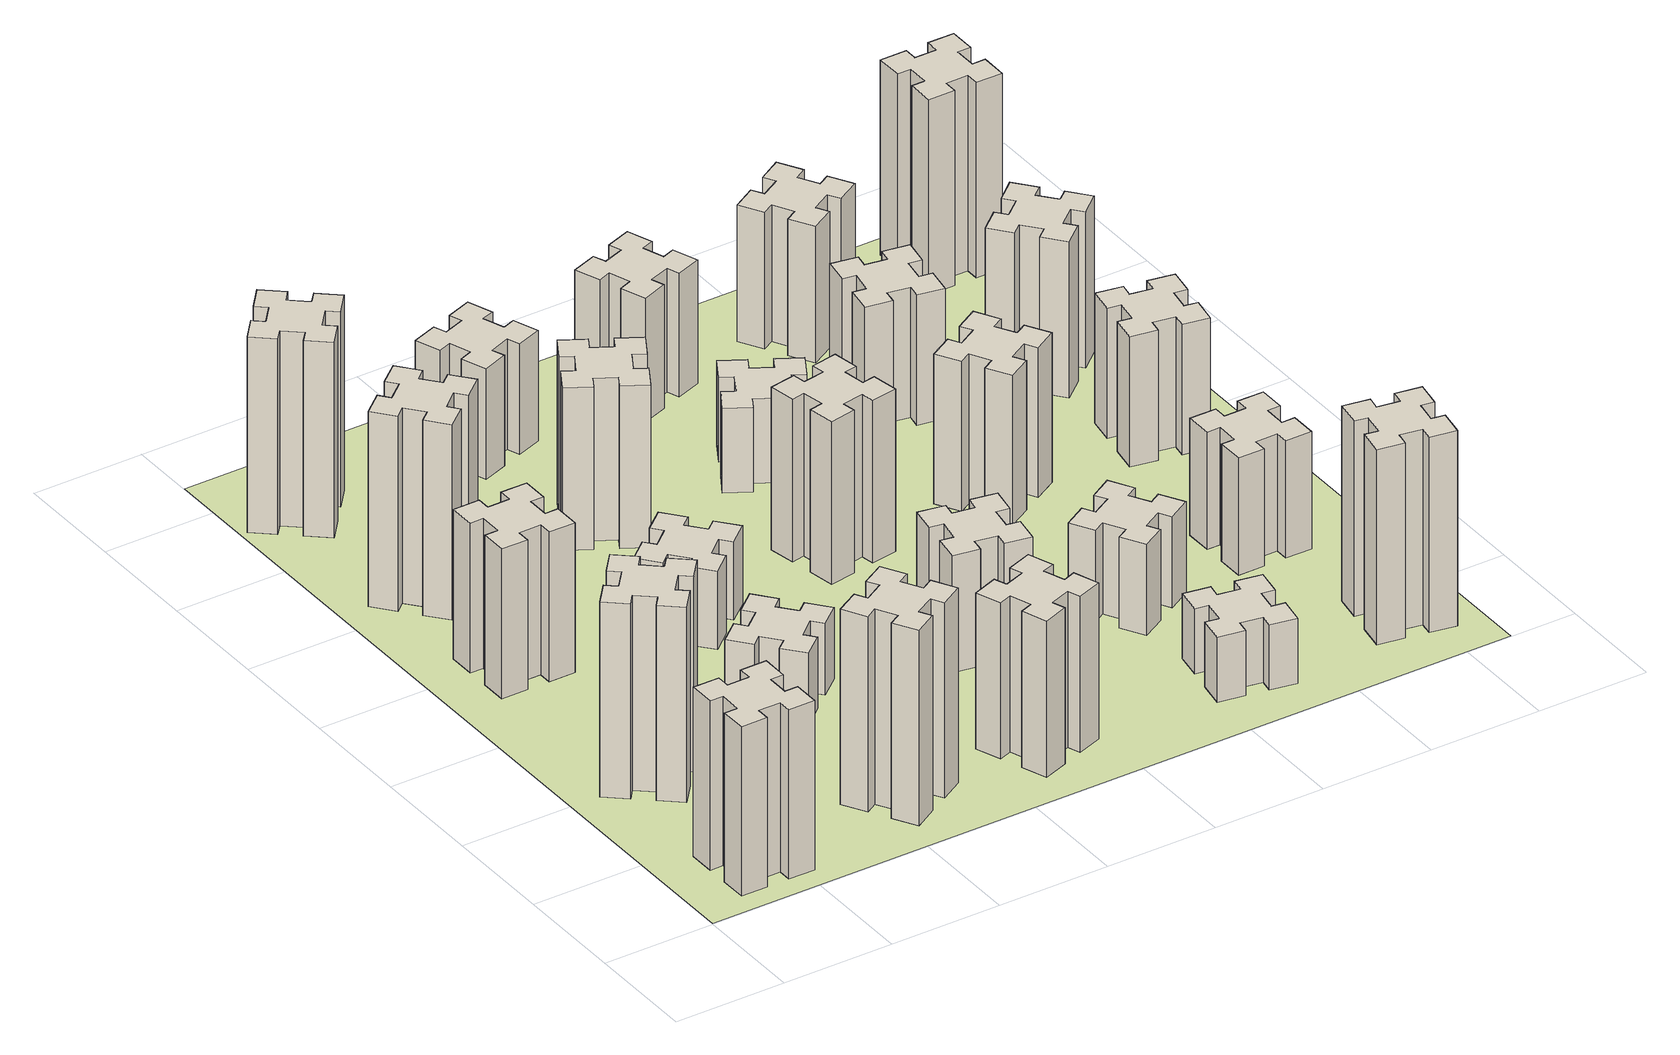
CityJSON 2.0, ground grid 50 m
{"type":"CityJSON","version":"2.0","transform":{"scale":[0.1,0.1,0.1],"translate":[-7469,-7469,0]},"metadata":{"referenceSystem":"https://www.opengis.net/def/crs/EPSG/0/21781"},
"CityObjects":{
"building1":{"type":"Building","attributes":{"class":"1000","function":"1000","usage":"1000","yearOfConstruction":2016,"roofType":"1000","measuredHeight":78,"storeysAboveGround":30,"storeysBelowGround":0},"geometry":[{"type":"Solid","lod":"1","boundaries":[[[[0,1,2,3,4,5,6,7,8,9,10,11,12,13,14,15,16,17,18,19]],[[17,16,20,21]],[[16,15,22,20]],[[15,14,23,22]],[[14,13,24,23]],[[13,12,25,24]],[[12,11,26,25]],[[11,10,27,26]],[[10,9,28,27]],[[9,8,29,28]],[[8,7,30,29]],[[7,6,31,30]],[[6,5,32,31]],[[5,4,33,32]],[[4,3,34,33]],[[3,2,35,34]],[[2,1,36,35]],[[1,0,37,36]],[[0,19,38,37]],[[19,18,39,38]],[[18,17,21,39]],[[24,25,26,27,28,29,30,31,32,33,34,35,36,37,38,39,21,20,22,23]]]]}]},
"building2":{"type":"Building","attributes":{"class":"1000","function":"1000","usage":"1000","yearOfConstruction":2016,"roofType":"1000","measuredHeight":90,"storeysAboveGround":30,"storeysBelowGround":0},"geometry":[{"type":"Solid","lod":"1","boundaries":[[[[40,41,42,43,44,45,46,47,48,49,50,51,52,53,54,55,56,57,58,59]],[[57,56,60,61]],[[56,55,62,60]],[[55,54,63,62]],[[54,53,64,63]],[[53,52,65,64]],[[52,51,66,65]],[[51,50,67,66]],[[50,49,68,67]],[[49,48,69,68]],[[48,47,70,69]],[[47,46,71,70]],[[46,45,72,71]],[[45,44,73,72]],[[44,43,74,73]],[[43,42,75,74]],[[42,41,76,75]],[[41,40,77,76]],[[40,59,78,77]],[[59,58,79,78]],[[58,57,61,79]],[[64,65,66,67,68,69,70,71,72,73,74,75,76,77,78,79,61,60,62,63]]]]}]},
"building3":{"type":"Building","attributes":{"class":"1000","function":"1000","usage":"1000","yearOfConstruction":2016,"roofType":"1000","measuredHeight":69,"storeysAboveGround":30,"storeysBelowGround":0},"geometry":[{"type":"Solid","lod":"1","boundaries":[[[[80,81,82,83,84,85,86,87,88,89,90,91,92,93,94,95,96,97,98,99]],[[97,96,100,101]],[[96,95,102,100]],[[95,94,103,102]],[[94,93,104,103]],[[93,92,105,104]],[[92,91,106,105]],[[91,90,107,106]],[[90,89,108,107]],[[89,88,109,108]],[[88,87,110,109]],[[87,86,111,110]],[[86,85,112,111]],[[85,84,113,112]],[[84,83,114,113]],[[83,82,115,114]],[[82,81,116,115]],[[81,80,117,116]],[[80,99,118,117]],[[99,98,119,118]],[[98,97,101,119]],[[104,105,106,107,108,109,110,111,112,113,114,115,116,117,118,119,101,100,102,103]]]]}]},
"building4":{"type":"Building","attributes":{"class":"1000","function":"1000","usage":"1000","yearOfConstruction":2016,"roofType":"1000","measuredHeight":90,"storeysAboveGround":30,"storeysBelowGround":0},"geometry":[{"type":"Solid","lod":"1","boundaries":[[[[120,121,122,123,124,125,126,127,128,129,130,131,132,133,134,135,136,137,138,139]],[[137,136,140,141]],[[136,135,142,140]],[[135,134,143,142]],[[134,133,144,143]],[[133,132,145,144]],[[132,131,146,145]],[[131,130,147,146]],[[130,129,148,147]],[[129,128,149,148]],[[128,127,150,149]],[[127,126,151,150]],[[126,125,152,151]],[[125,124,153,152]],[[124,123,154,153]],[[123,122,155,154]],[[122,121,156,155]],[[121,120,157,156]],[[120,139,158,157]],[[139,138,159,158]],[[138,137,141,159]],[[144,145,146,147,148,149,150,151,152,153,154,155,156,157,158,159,141,140,142,143]]]]}]},
"building5":{"type":"Building","attributes":{"class":"1000","function":"1000","usage":"1000","yearOfConstruction":2016,"roofType":"1000","measuredHeight":90,"storeysAboveGround":30,"storeysBelowGround":0},"geometry":[{"type":"Solid","lod":"1","boundaries":[[[[160,161,162,163,164,165,166,167,168,169,170,171,172,173,174,175,176,177,178,179]],[[177,176,180,181]],[[176,175,182,180]],[[175,174,183,182]],[[174,173,184,183]],[[173,172,185,184]],[[172,171,186,185]],[[171,170,187,186]],[[170,169,188,187]],[[169,168,189,188]],[[168,167,190,189]],[[167,166,191,190]],[[166,165,192,191]],[[165,164,193,192]],[[164,163,194,193]],[[163,162,195,194]],[[162,161,196,195]],[[161,160,197,196]],[[160,179,198,197]],[[179,178,199,198]],[[178,177,181,199]],[[184,185,186,187,188,189,190,191,192,193,194,195,196,197,198,199,181,180,182,183]]]]}]},
"building6":{"type":"Building","attributes":{"class":"1000","function":"1000","usage":"1000","yearOfConstruction":2016,"roofType":"1000","measuredHeight":90,"storeysAboveGround":30,"storeysBelowGround":0},"geometry":[{"type":"Solid","lod":"1","boundaries":[[[[200,201,202,203,204,205,206,207,208,209,210,211,212,213,214,215,216,217,218,219]],[[217,216,220,221]],[[216,215,222,220]],[[215,214,223,222]],[[214,213,224,223]],[[213,212,225,224]],[[212,211,226,225]],[[211,210,227,226]],[[210,209,228,227]],[[209,208,229,228]],[[208,207,230,229]],[[207,206,231,230]],[[206,205,232,231]],[[205,204,233,232]],[[204,203,234,233]],[[203,202,235,234]],[[202,201,236,235]],[[201,200,237,236]],[[200,219,238,237]],[[219,218,239,238]],[[218,217,221,239]],[[224,225,226,227,228,229,230,231,232,233,234,235,236,237,238,239,221,220,222,223]]]]}]},
"building7":{"type":"Building","attributes":{"class":"1000","function":"1000","usage":"1000","yearOfConstruction":2016,"roofType":"1000","measuredHeight":33,"storeysAboveGround":30,"storeysBelowGround":0},"geometry":[{"type":"Solid","lod":"1","boundaries":[[[[240,241,242,243,244,245,246,247,248,249,250,251,252,253,254,255,256,257,258,259]],[[257,256,260,261]],[[256,255,262,260]],[[255,254,263,262]],[[254,253,264,263]],[[253,252,265,264]],[[252,251,266,265]],[[251,250,267,266]],[[250,249,268,267]],[[249,248,269,268]],[[248,247,270,269]],[[247,246,271,270]],[[246,245,272,271]],[[245,244,273,272]],[[244,243,274,273]],[[243,242,275,274]],[[242,241,276,275]],[[241,240,277,276]],[[240,259,278,277]],[[259,258,279,278]],[[258,257,261,279]],[[264,265,266,267,268,269,270,271,272,273,274,275,276,277,278,279,261,260,262,263]]]]}]},
"building8":{"type":"Building","attributes":{"class":"1000","function":"1000","usage":"1000","yearOfConstruction":2016,"roofType":"1000","measuredHeight":36,"storeysAboveGround":30,"storeysBelowGround":0},"geometry":[{"type":"Solid","lod":"1","boundaries":[[[[280,281,282,283,284,285,286,287,288,289,290,291,292,293,294,295,296,297,298,299]],[[297,296,300,301]],[[296,295,302,300]],[[295,294,303,302]],[[294,293,304,303]],[[293,292,305,304]],[[292,291,306,305]],[[291,290,307,306]],[[290,289,308,307]],[[289,288,309,308]],[[288,287,310,309]],[[287,286,311,310]],[[286,285,312,311]],[[285,284,313,312]],[[284,283,314,313]],[[283,282,315,314]],[[282,281,316,315]],[[281,280,317,316]],[[280,299,318,317]],[[299,298,319,318]],[[298,297,301,319]],[[304,305,306,307,308,309,310,311,312,313,314,315,316,317,318,319,301,300,302,303]]]]}]},
"building9":{"type":"Building","attributes":{"class":"1000","function":"1000","usage":"1000","yearOfConstruction":2016,"roofType":"1000","measuredHeight":72,"storeysAboveGround":30,"storeysBelowGround":0},"geometry":[{"type":"Solid","lod":"1","boundaries":[[[[320,321,322,323,324,325,326,327,328,329,330,331,332,333,334,335,336,337,338,339]],[[337,336,340,341]],[[336,335,342,340]],[[335,334,343,342]],[[334,333,344,343]],[[333,332,345,344]],[[332,331,346,345]],[[331,330,347,346]],[[330,329,348,347]],[[329,328,349,348]],[[328,327,350,349]],[[327,326,351,350]],[[326,325,352,351]],[[325,324,353,352]],[[324,323,354,353]],[[323,322,355,354]],[[322,321,356,355]],[[321,320,357,356]],[[320,339,358,357]],[[339,338,359,358]],[[338,337,341,359]],[[344,345,346,347,348,349,350,351,352,353,354,355,356,357,358,359,341,340,342,343]]]]}]},
"building10":{"type":"Building","attributes":{"class":"1000","function":"1000","usage":"1000","yearOfConstruction":2016,"roofType":"1000","measuredHeight":75,"storeysAboveGround":30,"storeysBelowGround":0},"geometry":[{"type":"Solid","lod":"1","boundaries":[[[[360,361,362,363,364,365,366,367,368,369,370,371,372,373,374,375,376,377,378,379]],[[377,376,380,381]],[[376,375,382,380]],[[375,374,383,382]],[[374,373,384,383]],[[373,372,385,384]],[[372,371,386,385]],[[371,370,387,386]],[[370,369,388,387]],[[369,368,389,388]],[[368,367,390,389]],[[367,366,391,390]],[[366,365,392,391]],[[365,364,393,392]],[[364,363,394,393]],[[363,362,395,394]],[[362,361,396,395]],[[361,360,397,396]],[[360,379,398,397]],[[379,378,399,398]],[[378,377,381,399]],[[384,385,386,387,388,389,390,391,392,393,394,395,396,397,398,399,381,380,382,383]]]]}]},
"building11":{"type":"Building","attributes":{"class":"1000","function":"1000","usage":"1000","yearOfConstruction":2016,"roofType":"1000","measuredHeight":51,"storeysAboveGround":30,"storeysBelowGround":0},"geometry":[{"type":"Solid","lod":"1","boundaries":[[[[400,401,402,403,404,405,406,407,408,409,410,411,412,413,414,415,416,417,418,419]],[[417,416,420,421]],[[416,415,422,420]],[[415,414,423,422]],[[414,413,424,423]],[[413,412,425,424]],[[412,411,426,425]],[[411,410,427,426]],[[410,409,428,427]],[[409,408,429,428]],[[408,407,430,429]],[[407,406,431,430]],[[406,405,432,431]],[[405,404,433,432]],[[404,403,434,433]],[[403,402,435,434]],[[402,401,436,435]],[[401,400,437,436]],[[400,419,438,437]],[[419,418,439,438]],[[418,417,421,439]],[[424,425,426,427,428,429,430,431,432,433,434,435,436,437,438,439,421,420,422,423]]]]}]},
"building12":{"type":"Building","attributes":{"class":"1000","function":"1000","usage":"1000","yearOfConstruction":2016,"roofType":"1000","measuredHeight":54,"storeysAboveGround":30,"storeysBelowGround":0},"geometry":[{"type":"Solid","lod":"1","boundaries":[[[[440,441,442,443,444,445,446,447,448,449,450,451,452,453,454,455,456,457,458,459]],[[457,456,460,461]],[[456,455,462,460]],[[455,454,463,462]],[[454,453,464,463]],[[453,452,465,464]],[[452,451,466,465]],[[451,450,467,466]],[[450,449,468,467]],[[449,448,469,468]],[[448,447,470,469]],[[447,446,471,470]],[[446,445,472,471]],[[445,444,473,472]],[[444,443,474,473]],[[443,442,475,474]],[[442,441,476,475]],[[441,440,477,476]],[[440,459,478,477]],[[459,458,479,478]],[[458,457,461,479]],[[464,465,466,467,468,469,470,471,472,473,474,475,476,477,478,479,461,460,462,463]]]]}]},
"building13":{"type":"Building","attributes":{"class":"1000","function":"1000","usage":"1000","yearOfConstruction":2016,"roofType":"1000","measuredHeight":75,"storeysAboveGround":30,"storeysBelowGround":0},"geometry":[{"type":"Solid","lod":"1","boundaries":[[[[480,481,482,483,484,485,486,487,488,489,490,491,492,493,494,495,496,497,498,499]],[[497,496,500,501]],[[496,495,502,500]],[[495,494,503,502]],[[494,493,504,503]],[[493,492,505,504]],[[492,491,506,505]],[[491,490,507,506]],[[490,489,508,507]],[[489,488,509,508]],[[488,487,510,509]],[[487,486,511,510]],[[486,485,512,511]],[[485,484,513,512]],[[484,483,514,513]],[[483,482,515,514]],[[482,481,516,515]],[[481,480,517,516]],[[480,499,518,517]],[[499,498,519,518]],[[498,497,501,519]],[[504,505,506,507,508,509,510,511,512,513,514,515,516,517,518,519,501,500,502,503]]]]}]},
"building14":{"type":"Building","attributes":{"class":"1000","function":"1000","usage":"1000","yearOfConstruction":2016,"roofType":"1000","measuredHeight":39,"storeysAboveGround":30,"storeysBelowGround":0},"geometry":[{"type":"Solid","lod":"1","boundaries":[[[[520,521,522,523,524,525,526,527,528,529,530,531,532,533,534,535,536,537,538,539]],[[537,536,540,541]],[[536,535,542,540]],[[535,534,543,542]],[[534,533,544,543]],[[533,532,545,544]],[[532,531,546,545]],[[531,530,547,546]],[[530,529,548,547]],[[529,528,549,548]],[[528,527,550,549]],[[527,526,551,550]],[[526,525,552,551]],[[525,524,553,552]],[[524,523,554,553]],[[523,522,555,554]],[[522,521,556,555]],[[521,520,557,556]],[[520,539,558,557]],[[539,538,559,558]],[[538,537,541,559]],[[544,545,546,547,548,549,550,551,552,553,554,555,556,557,558,559,541,540,542,543]]]]}]},
"building15":{"type":"Building","attributes":{"class":"1000","function":"1000","usage":"1000","yearOfConstruction":2016,"roofType":"1000","measuredHeight":30,"storeysAboveGround":30,"storeysBelowGround":0},"geometry":[{"type":"Solid","lod":"1","boundaries":[[[[560,561,562,563,564,565,566,567,568,569,570,571,572,573,574,575,576,577,578,579]],[[577,576,580,581]],[[576,575,582,580]],[[575,574,583,582]],[[574,573,584,583]],[[573,572,585,584]],[[572,571,586,585]],[[571,570,587,586]],[[570,569,588,587]],[[569,568,589,588]],[[568,567,590,589]],[[567,566,591,590]],[[566,565,592,591]],[[565,564,593,592]],[[564,563,594,593]],[[563,562,595,594]],[[562,561,596,595]],[[561,560,597,596]],[[560,579,598,597]],[[579,578,599,598]],[[578,577,581,599]],[[584,585,586,587,588,589,590,591,592,593,594,595,596,597,598,599,581,580,582,583]]]]}]},
"building16":{"type":"Building","attributes":{"class":"1000","function":"1000","usage":"1000","yearOfConstruction":2016,"roofType":"1000","measuredHeight":57,"storeysAboveGround":30,"storeysBelowGround":0},"geometry":[{"type":"Solid","lod":"1","boundaries":[[[[600,601,602,603,604,605,606,607,608,609,610,611,612,613,614,615,616,617,618,619]],[[617,616,620,621]],[[616,615,622,620]],[[615,614,623,622]],[[614,613,624,623]],[[613,612,625,624]],[[612,611,626,625]],[[611,610,627,626]],[[610,609,628,627]],[[609,608,629,628]],[[608,607,630,629]],[[607,606,631,630]],[[606,605,632,631]],[[605,604,633,632]],[[604,603,634,633]],[[603,602,635,634]],[[602,601,636,635]],[[601,600,637,636]],[[600,619,638,637]],[[619,618,639,638]],[[618,617,621,639]],[[624,625,626,627,628,629,630,631,632,633,634,635,636,637,638,639,621,620,622,623]]]]}]},
"building17":{"type":"Building","attributes":{"class":"1000","function":"1000","usage":"1000","yearOfConstruction":2016,"roofType":"1000","measuredHeight":42,"storeysAboveGround":30,"storeysBelowGround":0},"geometry":[{"type":"Solid","lod":"1","boundaries":[[[[640,641,642,643,644,645,646,647,648,649,650,651,652,653,654,655,656,657,658,659]],[[657,656,660,661]],[[656,655,662,660]],[[655,654,663,662]],[[654,653,664,663]],[[653,652,665,664]],[[652,651,666,665]],[[651,650,667,666]],[[650,649,668,667]],[[649,648,669,668]],[[648,647,670,669]],[[647,646,671,670]],[[646,645,672,671]],[[645,644,673,672]],[[644,643,674,673]],[[643,642,675,674]],[[642,641,676,675]],[[641,640,677,676]],[[640,659,678,677]],[[659,658,679,678]],[[658,657,661,679]],[[664,665,666,667,668,669,670,671,672,673,674,675,676,677,678,679,661,660,662,663]]]]}]},
"building18":{"type":"Building","attributes":{"class":"1000","function":"1000","usage":"1000","yearOfConstruction":2016,"roofType":"1000","measuredHeight":69,"storeysAboveGround":30,"storeysBelowGround":0},"geometry":[{"type":"Solid","lod":"1","boundaries":[[[[680,681,682,683,684,685,686,687,688,689,690,691,692,693,694,695,696,697,698,699]],[[697,696,700,701]],[[696,695,702,700]],[[695,694,703,702]],[[694,693,704,703]],[[693,692,705,704]],[[692,691,706,705]],[[691,690,707,706]],[[690,689,708,707]],[[689,688,709,708]],[[688,687,710,709]],[[687,686,711,710]],[[686,685,712,711]],[[685,684,713,712]],[[684,683,714,713]],[[683,682,715,714]],[[682,681,716,715]],[[681,680,717,716]],[[680,699,718,717]],[[699,698,719,718]],[[698,697,701,719]],[[704,705,706,707,708,709,710,711,712,713,714,715,716,717,718,719,701,700,702,703]]]]}]},
"building19":{"type":"Building","attributes":{"class":"1000","function":"1000","usage":"1000","yearOfConstruction":2016,"roofType":"1000","measuredHeight":60,"storeysAboveGround":30,"storeysBelowGround":0},"geometry":[{"type":"Solid","lod":"1","boundaries":[[[[720,721,722,723,724,725,726,727,728,729,730,731,732,733,734,735,736,737,738,739]],[[737,736,740,741]],[[736,735,742,740]],[[735,734,743,742]],[[734,733,744,743]],[[733,732,745,744]],[[732,731,746,745]],[[731,730,747,746]],[[730,729,748,747]],[[729,728,749,748]],[[728,727,750,749]],[[727,726,751,750]],[[726,725,752,751]],[[725,724,753,752]],[[724,723,754,753]],[[723,722,755,754]],[[722,721,756,755]],[[721,720,757,756]],[[720,739,758,757]],[[739,738,759,758]],[[738,737,741,759]],[[744,745,746,747,748,749,750,751,752,753,754,755,756,757,758,759,741,740,742,743]]]]}]},
"building20":{"type":"Building","attributes":{"class":"1000","function":"1000","usage":"1000","yearOfConstruction":2016,"roofType":"1000","measuredHeight":90,"storeysAboveGround":30,"storeysBelowGround":0},"geometry":[{"type":"Solid","lod":"1","boundaries":[[[[760,761,762,763,764,765,766,767,768,769,770,771,772,773,774,775,776,777,778,779]],[[777,776,780,781]],[[776,775,782,780]],[[775,774,783,782]],[[774,773,784,783]],[[773,772,785,784]],[[772,771,786,785]],[[771,770,787,786]],[[770,769,788,787]],[[769,768,789,788]],[[768,767,790,789]],[[767,766,791,790]],[[766,765,792,791]],[[765,764,793,792]],[[764,763,794,793]],[[763,762,795,794]],[[762,761,796,795]],[[761,760,797,796]],[[760,779,798,797]],[[779,778,799,798]],[[778,777,781,799]],[[784,785,786,787,788,789,790,791,792,793,794,795,796,797,798,799,781,780,782,783]]]]}]},
"building21":{"type":"Building","attributes":{"class":"1000","function":"1000","usage":"1000","yearOfConstruction":2016,"roofType":"1000","measuredHeight":54,"storeysAboveGround":30,"storeysBelowGround":0},"geometry":[{"type":"Solid","lod":"1","boundaries":[[[[800,801,802,803,804,805,806,807,808,809,810,811,812,813,814,815,816,817,818,819]],[[817,816,820,821]],[[816,815,822,820]],[[815,814,823,822]],[[814,813,824,823]],[[813,812,825,824]],[[812,811,826,825]],[[811,810,827,826]],[[810,809,828,827]],[[809,808,829,828]],[[808,807,830,829]],[[807,806,831,830]],[[806,805,832,831]],[[805,804,833,832]],[[804,803,834,833]],[[803,802,835,834]],[[802,801,836,835]],[[801,800,837,836]],[[800,819,838,837]],[[819,818,839,838]],[[818,817,821,839]],[[824,825,826,827,828,829,830,831,832,833,834,835,836,837,838,839,821,820,822,823]]]]}]},
"building22":{"type":"Building","attributes":{"class":"1000","function":"1000","usage":"1000","yearOfConstruction":2016,"roofType":"1000","measuredHeight":63,"storeysAboveGround":30,"storeysBelowGround":0},"geometry":[{"type":"Solid","lod":"1","boundaries":[[[[840,841,842,843,844,845,846,847,848,849,850,851,852,853,854,855,856,857,858,859]],[[857,856,860,861]],[[856,855,862,860]],[[855,854,863,862]],[[854,853,864,863]],[[853,852,865,864]],[[852,851,866,865]],[[851,850,867,866]],[[850,849,868,867]],[[849,848,869,868]],[[848,847,870,869]],[[847,846,871,870]],[[846,845,872,871]],[[845,844,873,872]],[[844,843,874,873]],[[843,842,875,874]],[[842,841,876,875]],[[841,840,877,876]],[[840,859,878,877]],[[859,858,879,878]],[[858,857,861,879]],[[864,865,866,867,868,869,870,871,872,873,874,875,876,877,878,879,861,860,862,863]]]]}]},
"building23":{"type":"Building","attributes":{"class":"1000","function":"1000","usage":"1000","yearOfConstruction":2016,"roofType":"1000","measuredHeight":60,"storeysAboveGround":30,"storeysBelowGround":0},"geometry":[{"type":"Solid","lod":"1","boundaries":[[[[880,881,882,883,884,885,886,887,888,889,890,891,892,893,894,895,896,897,898,899]],[[897,896,900,901]],[[896,895,902,900]],[[895,894,903,902]],[[894,893,904,903]],[[893,892,905,904]],[[892,891,906,905]],[[891,890,907,906]],[[890,889,908,907]],[[889,888,909,908]],[[888,887,910,909]],[[887,886,911,910]],[[886,885,912,911]],[[885,884,913,912]],[[884,883,914,913]],[[883,882,915,914]],[[882,881,916,915]],[[881,880,917,916]],[[880,899,918,917]],[[899,898,919,918]],[[898,897,901,919]],[[904,905,906,907,908,909,910,911,912,913,914,915,916,917,918,919,901,900,902,903]]]]}]},
"building24":{"type":"Building","attributes":{"class":"1000","function":"1000","usage":"1000","yearOfConstruction":2016,"roofType":"1000","measuredHeight":72,"storeysAboveGround":30,"storeysBelowGround":0},"geometry":[{"type":"Solid","lod":"1","boundaries":[[[[920,921,922,923,924,925,926,927,928,929,930,931,932,933,934,935,936,937,938,939]],[[937,936,940,941]],[[936,935,942,940]],[[935,934,943,942]],[[934,933,944,943]],[[933,932,945,944]],[[932,931,946,945]],[[931,930,947,946]],[[930,929,948,947]],[[929,928,949,948]],[[928,927,950,949]],[[927,926,951,950]],[[926,925,952,951]],[[925,924,953,952]],[[924,923,954,953]],[[923,922,955,954]],[[922,921,956,955]],[[921,920,957,956]],[[920,939,958,957]],[[939,938,959,958]],[[938,937,941,959]],[[944,945,946,947,948,949,950,951,952,953,954,955,956,957,958,959,941,940,942,943]]]]}]},
"building25":{"type":"Building","attributes":{"class":"1000","function":"1000","usage":"1000","yearOfConstruction":2016,"roofType":"1000","measuredHeight":90,"storeysAboveGround":30,"storeysBelowGround":0},"geometry":[{"type":"Solid","lod":"1","boundaries":[[[[960,961,962,963,964,965,966,967,968,969,970,971,972,973,974,975,976,977,978,979]],[[977,976,980,981]],[[976,975,982,980]],[[975,974,983,982]],[[974,973,984,983]],[[973,972,985,984]],[[972,971,986,985]],[[971,970,987,986]],[[970,969,988,987]],[[969,968,989,988]],[[968,967,990,989]],[[967,966,991,990]],[[966,965,992,991]],[[965,964,993,992]],[[964,963,994,993]],[[963,962,995,994]],[[962,961,996,995]],[[961,960,997,996]],[[960,979,998,997]],[[979,978,999,998]],[[978,977,981,999]],[[984,985,986,987,988,989,990,991,992,993,994,995,996,997,998,999,981,980,982,983]]]]}]},
"landuse1":{"type":"LandUse","attributes":{"name":"plot1","function":"1010"},"geometry":[{"type":"MultiSurface","lod":"1","boundaries":[[[1000,1001,1002,1003]]]}]}
},
"vertices":[
[265,325,0],[265,225,0],[205,225,0],[205,105,0],[325,105,0],[325,165,0],[425,165,0],[425,105,0],[545,105,0],[545,225,0],[485,225,0],[485,325,0],[545,325,0],[545,445,0],[425,445,0],[425,385,0],[325,385,0],[325,445,0],[205,445,0],[205,325,0],[325,385,780],[325,445,780],[425,385,780],[425,445,780],[545,445,780],[545,325,780],[485,325,780],[485,225,780],[545,225,780],[545,105,780],[425,105,780],[425,165,780],[325,165,780],[325,105,780],[205,105,780],[205,225,780],[265,225,780],[265,325,780],[205,325,780],[205,445,780],
[484,1067,0],[408,1132,0],[446,1178,0],[354,1255,0],[277,1163,0],[323,1124,0],[259,1048,0],[213,1086,0],[136,994,0],[228,917,0],[266,963,0],[343,899,0],[304,853,0],[396,776,0],[473,868,0],[427,906,0],[492,983,0],[538,944,0],[615,1036,0],[523,1113,0],[492,983,900],[538,944,900],[427,906,900],[473,868,900],[396,776,900],[304,853,900],[343,899,900],[266,963,900],[228,917,900],[136,994,900],[213,1086,900],[259,1048,900],[323,1124,900],[277,1163,900],[354,1255,900],[446,1178,900],[408,1132,900],[484,1067,900],[523,1113,900],[615,1036,900],
[425,2065,0],[325,2065,0],[325,2125,0],[205,2125,0],[205,2005,0],[265,2005,0],[265,1905,0],[205,1905,0],[205,1785,0],[325,1785,0],[325,1845,0],[425,1845,0],[425,1785,0],[545,1785,0],[545,1905,0],[485,1905,0],[485,2005,0],[545,2005,0],[545,2125,0],[425,2125,0],[485,2005,690],[545,2005,690],[485,1905,690],[545,1905,690],[545,1785,690],[425,1785,690],[425,1845,690],[325,1845,690],[325,1785,690],[205,1785,690],[205,1905,690],[265,1905,690],[265,2005,690],[205,2005,690],[205,2125,690],[325,2125,690],[325,2065,690],[425,2065,690],[425,2125,690],[545,2125,690],
[492,2628,0],[427,2704,0],[473,2743,0],[396,2835,0],[304,2758,0],[343,2712,0],[266,2647,0],[228,2693,0],[136,2616,0],[213,2524,0],[259,2563,0],[323,2486,0],[277,2448,0],[354,2356,0],[446,2433,0],[408,2479,0],[484,2543,0],[523,2497,0],[615,2574,0],[538,2666,0],[484,2543,900],[523,2497,900],[408,2479,900],[446,2433,900],[354,2356,900],[277,2448,900],[323,2486,900],[259,2563,900],[213,2524,900],[136,2616,900],[228,2693,900],[266,2647,900],[343,2712,900],[304,2758,900],[396,2835,900],[473,2743,900],[427,2704,900],[492,2628,900],[538,2666,900],[615,2574,900],
[1127,255,0],[1214,305,0],[1244,253,0],[1348,313,0],[1288,417,0],[1236,387,0],[1186,474,0],[1238,504,0],[1178,608,0],[1074,548,0],[1104,496,0],[1017,446,0],[987,498,0],[883,438,0],[943,334,0],[995,364,0],[1045,277,0],[993,247,0],[1053,143,0],[1157,203,0],[1045,277,900],[993,247,900],[995,364,900],[943,334,900],[883,438,900],[987,498,900],[1017,446,900],[1104,496,900],[1074,548,900],[1178,608,900],[1238,504,900],[1186,474,900],[1236,387,900],[1288,417,900],[1348,313,900],[1244,253,900],[1214,305,900],[1127,255,900],[1157,203,900],[1053,143,900],
[384,3387,0],[308,3452,0],[346,3498,0],[254,3575,0],[177,3483,0],[223,3444,0],[159,3368,0],[113,3406,0],[36,3314,0],[128,3237,0],[166,3283,0],[243,3219,0],[204,3173,0],[296,3096,0],[373,3188,0],[327,3226,0],[392,3303,0],[438,3264,0],[515,3356,0],[423,3433,0],[392,3303,900],[438,3264,900],[327,3226,900],[373,3188,900],[296,3096,900],[204,3173,900],[243,3219,900],[166,3283,900],[128,3237,900],[36,3314,900],[113,3406,900],[159,3368,900],[223,3444,900],[177,3483,900],[254,3575,900],[346,3498,900],[308,3452,900],[384,3387,900],[423,3433,900],[515,3356,900],
[1083,1332,0],[1006,1267,0],[968,1313,0],[876,1236,0],[953,1144,0],[999,1183,0],[1063,1106,0],[1017,1068,0],[1094,976,0],[1186,1053,0],[1148,1099,0],[1224,1163,0],[1263,1117,0],[1355,1194,0],[1278,1286,0],[1232,1248,0],[1167,1324,0],[1213,1363,0],[1136,1455,0],[1044,1378,0],[1167,1324,330],[1213,1363,330],[1232,1248,330],[1278,1286,330],[1355,1194,330],[1263,1117,330],[1224,1163,330],[1148,1099,330],[1186,1053,330],[1094,976,330],[1017,1068,330],[1063,1106,330],[999,1183,330],[953,1144,330],[876,1236,330],[968,1313,330],[1006,1267,330],[1083,1332,330],[1044,1378,330],[1136,1455,330],
[1083,1972,0],[1006,1907,0],[968,1953,0],[876,1876,0],[953,1784,0],[999,1823,0],[1063,1746,0],[1017,1708,0],[1094,1616,0],[1186,1693,0],[1148,1739,0],[1224,1803,0],[1263,1757,0],[1355,1834,0],[1278,1926,0],[1232,1888,0],[1167,1964,0],[1213,2003,0],[1136,2095,0],[1044,2018,0],[1167,1964,360],[1213,2003,360],[1232,1888,360],[1278,1926,360],[1355,1834,360],[1263,1757,360],[1224,1803,360],[1148,1739,360],[1186,1693,360],[1094,1616,360],[1017,1708,360],[1063,1746,360],[999,1823,360],[953,1784,360],[876,1876,360],[968,1953,360],[1006,1907,360],[1083,1972,360],[1044,2018,360],[1136,2095,360],
[1765,496,0],[1671,462,0],[1650,518,0],[1537,477,0],[1579,364,0],[1635,385,0],[1669,291,0],[1613,270,0],[1654,157,0],[1767,199,0],[1746,255,0],[1840,289,0],[1860,233,0],[1973,274,0],[1932,387,0],[1876,366,0],[1842,460,0],[1898,480,0],[1857,593,0],[1744,552,0],[1842,460,720],[1898,480,720],[1876,366,720],[1932,387,720],[1973,274,720],[1860,233,720],[1840,289,720],[1746,255,720],[1767,199,720],[1654,157,720],[1613,270,720],[1669,291,720],[1635,385,720],[1579,364,720],[1537,477,720],[1650,518,720],[1671,462,720],[1765,496,720],[1744,552,720],[1857,593,720],
[1314,2666,0],[1227,2716,0],[1257,2768,0],[1153,2828,0],[1093,2724,0],[1145,2694,0],[1095,2607,0],[1043,2637,0],[983,2533,0],[1087,2473,0],[1117,2525,0],[1204,2475,0],[1174,2423,0],[1278,2363,0],[1338,2467,0],[1286,2497,0],[1336,2584,0],[1388,2554,0],[1448,2658,0],[1344,2718,0],[1336,2584,750],[1388,2554,750],[1286,2497,750],[1338,2467,750],[1278,2363,750],[1174,2423,750],[1204,2475,750],[1117,2525,750],[1087,2473,750],[983,2533,750],[1043,2637,750],[1095,2607,750],[1145,2694,750],[1093,2724,750],[1153,2828,750],[1257,2768,750],[1227,2716,750],[1314,2666,750],[1344,2718,750],[1448,2658,750],
[1125,3456,0],[1031,3422,0],[1010,3478,0],[897,3437,0],[939,3324,0],[995,3345,0],[1029,3251,0],[973,3230,0],[1014,3117,0],[1127,3159,0],[1106,3215,0],[1200,3249,0],[1220,3193,0],[1333,3234,0],[1292,3347,0],[1236,3326,0],[1202,3420,0],[1258,3440,0],[1217,3553,0],[1104,3512,0],[1202,3420,510],[1258,3440,510],[1236,3326,510],[1292,3347,510],[1333,3234,510],[1220,3193,510],[1200,3249,510],[1106,3215,510],[1127,3159,510],[1014,3117,510],[973,3230,510],[1029,3251,510],[995,3345,510],[939,3324,510],[897,3437,510],[1010,3478,510],[1031,3422,510],[1125,3456,510],[1104,3512,510],[1217,3553,510],
[2055,1047,0],[2072,1145,0],[2131,1135,0],[2152,1253,0],[2034,1274,0],[2024,1215,0],[1925,1232,0],[1936,1291,0],[1817,1312,0],[1797,1194,0],[1856,1184,0],[1838,1085,0],[1779,1096,0],[1758,977,0],[1877,957,0],[1887,1016,0],[1985,998,0],[1975,939,0],[2093,918,0],[2114,1037,0],[1985,998,540],[1975,939,540],[1887,1016,540],[1877,957,540],[1758,977,540],[1779,1096,540],[1838,1085,540],[1856,1184,540],[1797,1194,540],[1817,1312,540],[1936,1291,540],[1925,1232,540],[2024,1215,540],[2034,1274,540],[2152,1253,540],[2131,1135,540],[2072,1145,540],[2055,1047,540],[2114,1037,540],[2093,918,540],
[1972,1925,0],[1955,2024,0],[2014,2034,0],[1993,2152,0],[1875,2131,0],[1885,2072,0],[1787,2055,0],[1777,2114,0],[1658,2093,0],[1679,1975,0],[1738,1985,0],[1756,1887,0],[1697,1877,0],[1717,1758,0],[1836,1779,0],[1825,1838,0],[1924,1856,0],[1934,1797,0],[2052,1817,0],[2031,1936,0],[1924,1856,750],[1934,1797,750],[1825,1838,750],[1836,1779,750],[1717,1758,750],[1697,1877,750],[1756,1887,750],[1738,1985,750],[1679,1975,750],[1658,2093,750],[1777,2114,750],[1787,2055,750],[1885,2072,750],[1875,2131,750],[1993,2152,750],[2014,2034,750],[1955,2024,750],[1972,1925,750],[2031,1936,750],[2052,1817,750],
[2026,2497,0],[2076,2584,0],[2128,2554,0],[2188,2658,0],[2084,2718,0],[2054,2666,0],[1967,2716,0],[1997,2768,0],[1893,2828,0],[1833,2724,0],[1885,2694,0],[1835,2607,0],[1783,2637,0],[1723,2533,0],[1827,2473,0],[1857,2525,0],[1944,2475,0],[1914,2423,0],[2018,2363,0],[2078,2467,0],[1944,2475,390],[1914,2423,390],[1857,2525,390],[1827,2473,390],[1723,2533,390],[1783,2637,390],[1835,2607,390],[1885,2694,390],[1833,2724,390],[1893,2828,390],[1997,2768,390],[1967,2716,390],[2054,2666,390],[2084,2718,390],[2188,2658,390],[2128,2554,390],[2076,2584,390],[2026,2497,390],[2078,2467,390],[2018,2363,390],
[2596,444,0],[2578,345,0],[2519,356,0],[2498,237,0],[2617,217,0],[2627,276,0],[2725,258,0],[2715,199,0],[2833,178,0],[2854,297,0],[2795,307,0],[2812,405,0],[2871,395,0],[2892,513,0],[2774,534,0],[2764,475,0],[2665,492,0],[2676,551,0],[2557,572,0],[2537,454,0],[2665,492,300],[2676,551,300],[2764,475,300],[2774,534,300],[2892,513,300],[2871,395,300],[2812,405,300],[2795,307,300],[2854,297,300],[2833,178,300],[2715,199,300],[2725,258,300],[2627,276,300],[2617,217,300],[2498,237,300],[2519,356,300],[2578,345,300],[2596,444,300],[2537,454,300],[2557,572,300],
[1865,3456,0],[1771,3422,0],[1750,3478,0],[1637,3437,0],[1679,3324,0],[1735,3345,0],[1769,3251,0],[1713,3230,0],[1754,3117,0],[1867,3159,0],[1846,3215,0],[1940,3249,0],[1960,3193,0],[2073,3234,0],[2032,3347,0],[1976,3326,0],[1942,3420,0],[1998,3440,0],[1957,3553,0],[1844,3512,0],[1942,3420,570],[1998,3440,570],[1976,3326,570],[2032,3347,570],[2073,3234,570],[1960,3193,570],[1940,3249,570],[1846,3215,570],[1867,3159,570],[1754,3117,570],[1713,3230,570],[1769,3251,570],[1735,3345,570],[1679,3324,570],[1637,3437,570],[1750,3478,570],[1771,3422,570],[1865,3456,570],[1844,3512,570],[1957,3553,570],
[2584,1136,0],[2497,1086,0],[2467,1138,0],[2363,1078,0],[2423,974,0],[2475,1004,0],[2525,917,0],[2473,887,0],[2533,783,0],[2637,843,0],[2607,895,0],[2694,945,0],[2724,893,0],[2828,953,0],[2768,1057,0],[2716,1027,0],[2666,1114,0],[2718,1144,0],[2658,1248,0],[2554,1188,0],[2666,1114,420],[2718,1144,420],[2716,1027,420],[2768,1057,420],[2828,953,420],[2724,893,420],[2694,945,420],[2607,895,420],[2637,843,420],[2533,783,420],[2473,887,420],[2525,917,420],[2475,1004,420],[2423,974,420],[2363,1078,420],[2467,1138,420],[2497,1086,420],[2584,1136,420],[2554,1188,420],[2658,1248,420],
[2475,1944,0],[2525,1857,0],[2473,1827,0],[2533,1723,0],[2637,1783,0],[2607,1835,0],[2694,1885,0],[2724,1833,0],[2828,1893,0],[2768,1997,0],[2716,1967,0],[2666,2054,0],[2718,2084,0],[2658,2188,0],[2554,2128,0],[2584,2076,0],[2497,2026,0],[2467,2078,0],[2363,2018,0],[2423,1914,0],[2497,2026,690],[2467,2078,690],[2584,2076,690],[2554,2128,690],[2658,2188,690],[2718,2084,690],[2666,2054,690],[2716,1967,690],[2768,1997,690],[2828,1893,690],[2724,1833,690],[2694,1885,690],[2607,1835,690],[2637,1783,690],[2533,1723,690],[2473,1827,690],[2525,1857,690],[2475,1944,690],[2423,1914,690],[2363,2018,690],
[2664,2795,0],[2565,2812,0],[2576,2871,0],[2457,2892,0],[2437,2774,0],[2496,2764,0],[2478,2665,0],[2419,2676,0],[2398,2557,0],[2517,2537,0],[2527,2596,0],[2625,2578,0],[2615,2519,0],[2733,2498,0],[2754,2617,0],[2695,2627,0],[2712,2725,0],[2771,2715,0],[2792,2833,0],[2674,2854,0],[2712,2725,600],[2771,2715,600],[2695,2627,600],[2754,2617,600],[2733,2498,600],[2615,2519,600],[2625,2578,600],[2527,2596,600],[2517,2537,600],[2398,2557,600],[2419,2676,600],[2478,2665,600],[2496,2764,600],[2437,2774,600],[2457,2892,600],[2576,2871,600],[2565,2812,600],[2664,2795,600],[2674,2854,600],[2792,2833,600],
[3336,444,0],[3318,345,0],[3259,356,0],[3238,237,0],[3357,217,0],[3367,276,0],[3465,258,0],[3455,199,0],[3573,178,0],[3594,297,0],[3535,307,0],[3552,405,0],[3611,395,0],[3632,513,0],[3514,534,0],[3504,475,0],[3405,492,0],[3416,551,0],[3297,572,0],[3277,454,0],[3405,492,900],[3416,551,900],[3504,475,900],[3514,534,900],[3632,513,900],[3611,395,900],[3552,405,900],[3535,307,900],[3594,297,900],[3573,178,900],[3455,199,900],[3465,258,900],[3367,276,900],[3357,217,900],[3238,237,900],[3259,356,900],[3318,345,900],[3336,444,900],[3277,454,900],[3297,572,900],
[3185,1005,0],[3285,1005,0],[3285,945,0],[3405,945,0],[3405,1065,0],[3345,1065,0],[3345,1165,0],[3405,1165,0],[3405,1285,0],[3285,1285,0],[3285,1225,0],[3185,1225,0],[3185,1285,0],[3065,1285,0],[3065,1165,0],[3125,1165,0],[3125,1065,0],[3065,1065,0],[3065,945,0],[3185,945,0],[3125,1065,540],[3065,1065,540],[3125,1165,540],[3065,1165,540],[3065,1285,540],[3185,1285,540],[3185,1225,540],[3285,1225,540],[3285,1285,540],[3405,1285,540],[3405,1165,540],[3345,1165,540],[3345,1065,540],[3405,1065,540],[3405,945,540],[3285,945,540],[3285,1005,540],[3185,1005,540],[3185,945,540],[3065,945,540],
[2716,3347,0],[2666,3434,0],[2718,3464,0],[2658,3568,0],[2554,3508,0],[2584,3456,0],[2497,3406,0],[2467,3458,0],[2363,3398,0],[2423,3294,0],[2475,3324,0],[2525,3237,0],[2473,3207,0],[2533,3103,0],[2637,3163,0],[2607,3215,0],[2694,3265,0],[2724,3213,0],[2828,3273,0],[2768,3377,0],[2694,3265,630],[2724,3213,630],[2607,3215,630],[2637,3163,630],[2533,3103,630],[2473,3207,630],[2525,3237,630],[2475,3324,630],[2423,3294,630],[2363,3398,630],[2467,3458,630],[2497,3406,630],[2584,3456,630],[2554,3508,630],[2658,3568,630],[2718,3464,630],[2666,3434,630],[2716,3347,630],[2768,3377,630],[2828,3273,630],
[3267,1856,0],[3365,1838,0],[3355,1779,0],[3473,1758,0],[3494,1877,0],[3435,1887,0],[3452,1985,0],[3511,1975,0],[3532,2093,0],[3414,2114,0],[3404,2055,0],[3305,2072,0],[3316,2131,0],[3197,2152,0],[3177,2034,0],[3236,2024,0],[3218,1925,0],[3159,1936,0],[3138,1817,0],[3257,1797,0],[3218,1925,600],[3159,1936,600],[3236,2024,600],[3177,2034,600],[3197,2152,600],[3316,2131,600],[3305,2072,600],[3404,2055,600],[3414,2114,600],[3532,2093,600],[3511,1975,600],[3452,1985,600],[3435,1887,600],[3494,1877,600],[3473,1758,600],[3355,1779,600],[3365,1838,600],[3267,1856,600],[3257,1797,600],[3138,1817,600],
[3352,2628,0],[3287,2704,0],[3333,2743,0],[3256,2835,0],[3164,2758,0],[3203,2712,0],[3126,2647,0],[3088,2693,0],[2996,2616,0],[3073,2524,0],[3119,2563,0],[3183,2486,0],[3137,2448,0],[3214,2356,0],[3306,2433,0],[3268,2479,0],[3344,2543,0],[3383,2497,0],[3475,2574,0],[3398,2666,0],[3344,2543,720],[3383,2497,720],[3268,2479,720],[3306,2433,720],[3214,2356,720],[3137,2448,720],[3183,2486,720],[3119,2563,720],[3073,2524,720],[2996,2616,720],[3088,2693,720],[3126,2647,720],[3203,2712,720],[3164,2758,720],[3256,2835,720],[3333,2743,720],[3287,2704,720],[3352,2628,720],[3398,2666,720],[3475,2574,720],
[3285,3325,0],[3385,3325,0],[3385,3265,0],[3505,3265,0],[3505,3385,0],[3445,3385,0],[3445,3485,0],[3505,3485,0],[3505,3605,0],[3385,3605,0],[3385,3545,0],[3285,3545,0],[3285,3605,0],[3165,3605,0],[3165,3485,0],[3225,3485,0],[3225,3385,0],[3165,3385,0],[3165,3265,0],[3285,3265,0],[3225,3385,900],[3165,3385,900],[3225,3485,900],[3165,3485,900],[3165,3605,900],[3285,3605,900],[3285,3545,900],[3385,3545,900],[3385,3605,900],[3505,3605,900],[3505,3485,900],[3445,3485,900],[3445,3385,900],[3505,3385,900],[3505,3265,900],[3385,3265,900],[3385,3325,900],[3285,3325,900],[3285,3265,900],[3165,3265,900],
[5,3705,0],[3705,3705,0],[3705,5,0],[5,5,0]
]}
